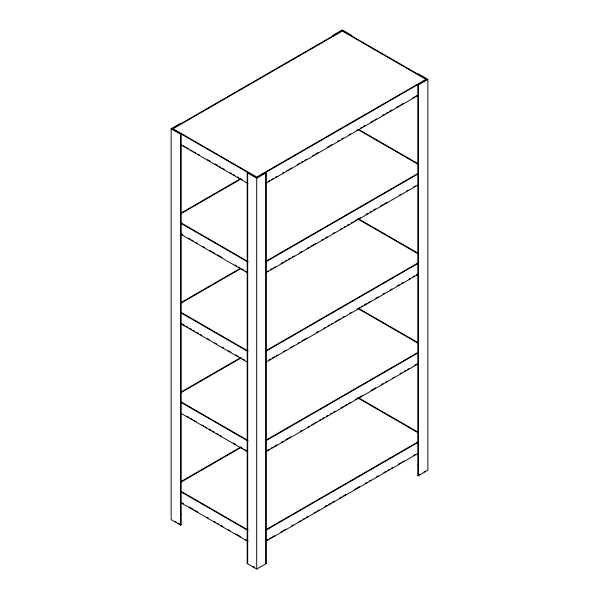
<?xml version="1.0" encoding="UTF-8"?>
<svg xmlns="http://www.w3.org/2000/svg" width="599" height="599" viewBox="0 0 599 599"><rect width="100%" height="100%" fill="white"/><g stroke="black" fill="none" stroke-linecap="round" stroke-linejoin="round"><path stroke-width="0.9" d="M171.134 128.763L180.643 134.258L181.115 133.981L181.115 524.859L180.643 525.128L171.134 519.64L171.134 128.763L180.643 123.274L181.115 123.551M351.321 35.715L351.8 35.438L342.291 29.95L332.782 35.438L333.254 35.715M247.2 172.684L247.679 172.407L247.679 563.285L247.2 563.562L247.2 172.684L256.709 178.173L266.218 172.684L266.218 563.562L256.709 569.05L247.2 563.562M417.885 74.141L418.357 73.872L427.866 79.36L427.866 470.237L418.357 475.726L417.885 475.449L417.885 84.571L418.357 84.848L427.866 79.36M181.003 213.102L240.169 178.944M180.321 214.045L241.06 178.974M268.045 181.512L269.67 180.576M271.287 179.64L272.904 178.704M275.338 177.304L276.955 176.368M282.623 173.096L284.248 172.16M286.674 170.752L288.291 169.824M289.916 168.888L291.533 167.952M297.201 164.68L299.635 163.272M301.252 162.336L302.869 161.408M304.494 160.472L306.92 159.064M312.588 155.792L314.205 154.856M315.83 153.921L318.256 152.52M327.166 147.376L332.026 144.576M337.694 141.297L339.311 140.368M341.744 138.961L343.362 138.025M349.03 134.753L350.655 133.817M356.323 130.545L357.94 129.609M360.366 128.208L361.991 127.273M363.608 126.337L365.225 125.401M370.893 122.129L373.327 120.728M374.944 119.793L376.569 118.857M382.237 115.585L384.663 114.184M386.28 113.248L387.905 112.312M389.522 111.377L391.956 109.976M396.808 107.169L399.241 105.768M400.858 104.832L403.292 103.432M412.194 98.288L417.054 95.481M265.627 183.459L417.997 95.488M181.003 302.585L240.169 268.427M180.321 303.528L241.06 268.457M265.619 261.419L418.679 173.051M265.627 261.965L417.997 173.987M266.428 271.931L268.045 270.995M270.478 269.595L272.096 268.659M273.721 267.723L275.338 266.787M281.006 263.515L283.432 262.107M285.057 261.179L286.674 260.243M288.291 259.307L290.725 257.899M292.342 256.971L293.967 256.035M299.635 252.763L302.061 251.355M306.92 248.555L309.354 247.147M310.971 246.211L315.83 243.411M321.498 240.139L323.116 239.203M325.549 237.796L327.166 236.86M332.834 233.588L334.452 232.652M340.12 229.38L341.744 228.444M344.17 227.043L345.795 226.108M347.413 225.172L349.03 224.236M351.463 222.835L353.081 221.9M354.698 220.964L357.131 219.563M358.749 218.628L360.366 217.692M366.041 214.42L367.659 213.484M370.085 212.083L371.709 211.148M373.327 210.212L375.753 208.811M380.612 206.004L383.046 204.603M384.663 203.667L387.096 202.267M399.241 195.252L400.858 194.316M406.526 191.044L408.151 190.108M413.819 186.836L415.436 185.9M265.627 272.942L417.997 184.971M181.003 392.068L240.169 357.91M180.321 393.011L241.06 357.947M265.619 350.902L418.679 262.534M265.627 351.448L417.997 263.47M268.861 360.014L270.478 359.078M272.096 358.142L274.529 356.734M276.146 355.806L277.764 354.87M283.432 351.598L285.865 350.19M290.725 347.39L293.151 345.982M298.01 343.182L299.635 342.246M302.061 340.838L306.92 338.038M316.639 332.423L318.256 331.487M323.924 328.215L325.549 327.279M327.975 325.878L329.592 324.943M331.217 324.007L332.834 323.071M335.268 321.67L336.885 320.735M338.502 319.799L340.12 318.87M342.553 317.463L344.17 316.527M349.838 313.255L351.463 312.319M357.131 309.047L359.557 307.646M361.182 306.71L362.799 305.775M364.417 304.839L366.85 303.438M368.467 302.502L370.893 301.102M375.753 298.295L378.186 296.894M383.046 294.087L384.663 293.151M390.331 289.879L391.956 288.943M397.624 285.671L399.241 284.735M401.667 283.334L403.292 282.399M408.96 279.127L410.577 278.191M413.011 276.79L414.628 275.854M416.245 274.919L417.87 273.983M265.627 362.425L417.997 274.454M181.003 481.559L240.978 446.929M180.321 482.495L241.06 447.431M265.619 440.385L418.679 352.017M265.627 440.931L417.997 352.961M267.236 450.433L269.67 449.025M271.287 448.089L272.904 447.161M274.529 446.225L276.955 444.817M281.815 442.017L283.432 441.081M285.865 439.673L290.725 436.873M300.443 431.258L302.061 430.329M307.729 427.05L309.354 426.121M311.779 424.713L313.397 423.778M315.022 422.842L316.639 421.913M319.065 420.505L320.69 419.57M322.307 418.634L323.924 417.705M326.358 416.298L327.975 415.362M330.408 413.961L332.026 413.025M333.643 412.09L335.268 411.154M340.936 407.882L343.362 406.481M344.979 405.545L346.604 404.61M348.221 403.674L350.655 402.273M355.507 399.466L357.131 398.53M359.557 397.13L361.991 395.729M370.893 390.585L375.753 387.778M381.421 384.506L383.046 383.57M385.471 382.169L387.096 381.234M392.764 377.962L394.382 377.026M400.05 373.754L401.667 372.818M404.1 371.417L405.718 370.482M407.342 369.546L408.96 368.61M414.628 365.338L417.054 363.93M265.627 451.908L417.997 363.937M265.619 529.868L418.679 441.5M265.627 530.414L417.997 442.444M265.619 540.852L268.045 539.444M269.67 538.508L274.529 535.708M281.006 531.964L285.865 529.164M291.533 525.885L293.151 524.956M298.819 521.677L300.443 520.748M302.869 519.34L304.494 518.405M306.111 517.469L307.729 516.54M314.205 512.796L315.83 511.86M317.448 510.925L319.065 509.989M324.733 506.717L327.166 505.316M328.784 504.38L330.408 503.445M332.026 502.509L334.452 501.108M339.311 498.301L341.744 496.9M343.362 495.965L345.795 494.564M354.698 489.42L359.557 486.613M365.225 483.341L366.85 482.405M369.276 481.004L370.893 480.069M376.569 476.797L378.186 475.861M383.854 472.589L385.471 471.653M387.905 470.252L389.522 469.316M391.14 468.381L392.764 467.445M398.432 464.173L400.858 462.772M402.483 461.836L404.1 460.901M413.819 455.285L415.436 454.356M265.627 541.391L417.997 453.421M417.885 465.019L418.357 464.742M417.885 475.449L420.139 474.146M423.905 471.975L425.41 471.106M358.412 129.287L418.05 163.722M358.382 129.826L418.723 164.665M358.412 218.777L418.05 253.205M357.573 218.845L418.723 254.148M266.218 172.684L265.746 172.407L265.746 563.285L266.218 563.562M183.496 145.782L185.106 146.71M186.716 147.639L188.326 148.574M190.737 149.967L192.346 150.896M193.956 151.824L195.566 152.752M197.977 154.145L199.587 155.074M207.628 159.723L210.047 161.116M214.876 163.901L217.287 165.294M218.897 166.222L220.507 167.151M222.117 168.079L224.528 169.472M230.158 172.729L231.768 173.658M233.378 174.586L234.988 175.514M237.399 176.907L239.008 177.836M240.618 178.764L242.228 179.693M180.95 144.861L247.844 183.489M358.412 308.26L418.05 342.695M358.382 308.792L418.723 343.631M180.277 222.431L247.859 261.449M180.95 223.367L247.844 261.988M181.078 233.872L182.688 234.801M188.326 238.058L189.928 238.986M191.538 239.914L193.148 240.843M195.566 242.236L197.176 243.164M202.806 246.414L204.416 247.35M210.047 250.599L214.876 253.384M217.287 254.777L222.117 257.563M234.988 264.998L236.598 265.926M238.207 266.854L239.817 267.783M242.228 269.176L243.838 270.104M245.448 271.04L247.058 271.968M180.95 234.351L247.844 272.972M358.412 397.743L418.05 432.179M357.573 397.811L418.723 433.114M180.277 311.914L247.859 350.932M180.95 312.85L247.844 351.478M181.886 323.827L184.297 325.22M185.907 326.148L187.517 327.076M189.127 328.005L191.538 329.398M193.148 330.326L194.757 331.254M196.367 332.183L198.778 333.576M200.388 334.504L201.998 335.44M207.628 338.69L209.238 339.618M214.876 342.868L216.479 343.796M222.117 347.053L223.727 347.982M228.548 350.767L230.967 352.16M235.789 354.945L238.207 356.338M239.817 357.266L241.427 358.195M243.037 359.13L244.639 360.059M180.95 323.834L247.844 362.455M180.277 401.397L247.859 440.422M180.95 402.341L247.844 440.961M186.716 416.095L189.127 417.488M190.737 418.416L192.346 419.345M193.956 420.273L196.367 421.666M201.998 424.923L203.608 425.852M205.217 426.78L206.827 427.708M209.238 429.101L210.848 430.03M212.458 430.958L214.068 431.886M216.479 433.279L218.088 434.215M219.698 435.144L221.308 436.072M233.378 443.035L235.789 444.428M240.618 447.221L243.037 448.614M244.639 449.542L246.249 450.47M180.95 413.317L247.844 451.938M180.277 490.881L247.859 529.905M180.95 491.824L247.844 530.444M181.886 502.793L183.496 503.722M189.127 506.971L193.956 509.764M195.566 510.692L197.977 512.085M206.827 517.192L208.437 518.12M214.068 521.37L215.677 522.306M217.287 523.234L218.897 524.162M221.308 525.555L222.918 526.484M228.548 529.733L230.158 530.662M235.789 533.919L240.618 536.704M245.448 539.489L247.859 540.882M180.95 502.801L247.844 541.421M180.643 514.152L181.115 514.429M175.095 521.377L176.6 522.253M178.105 523.122L181.115 524.859M252.95 566.325L254.455 567.201M418.357 84.848L418.357 475.726M256.709 178.173L256.709 569.05M180.643 134.258L180.643 525.128M342.291 30.497L172.085 128.763L256.709 177.626L426.915 79.36L342.291 30.497M342.291 31.051L173.036 128.763L256.709 177.072L425.964 79.36L342.291 31.051"/></g></svg>
